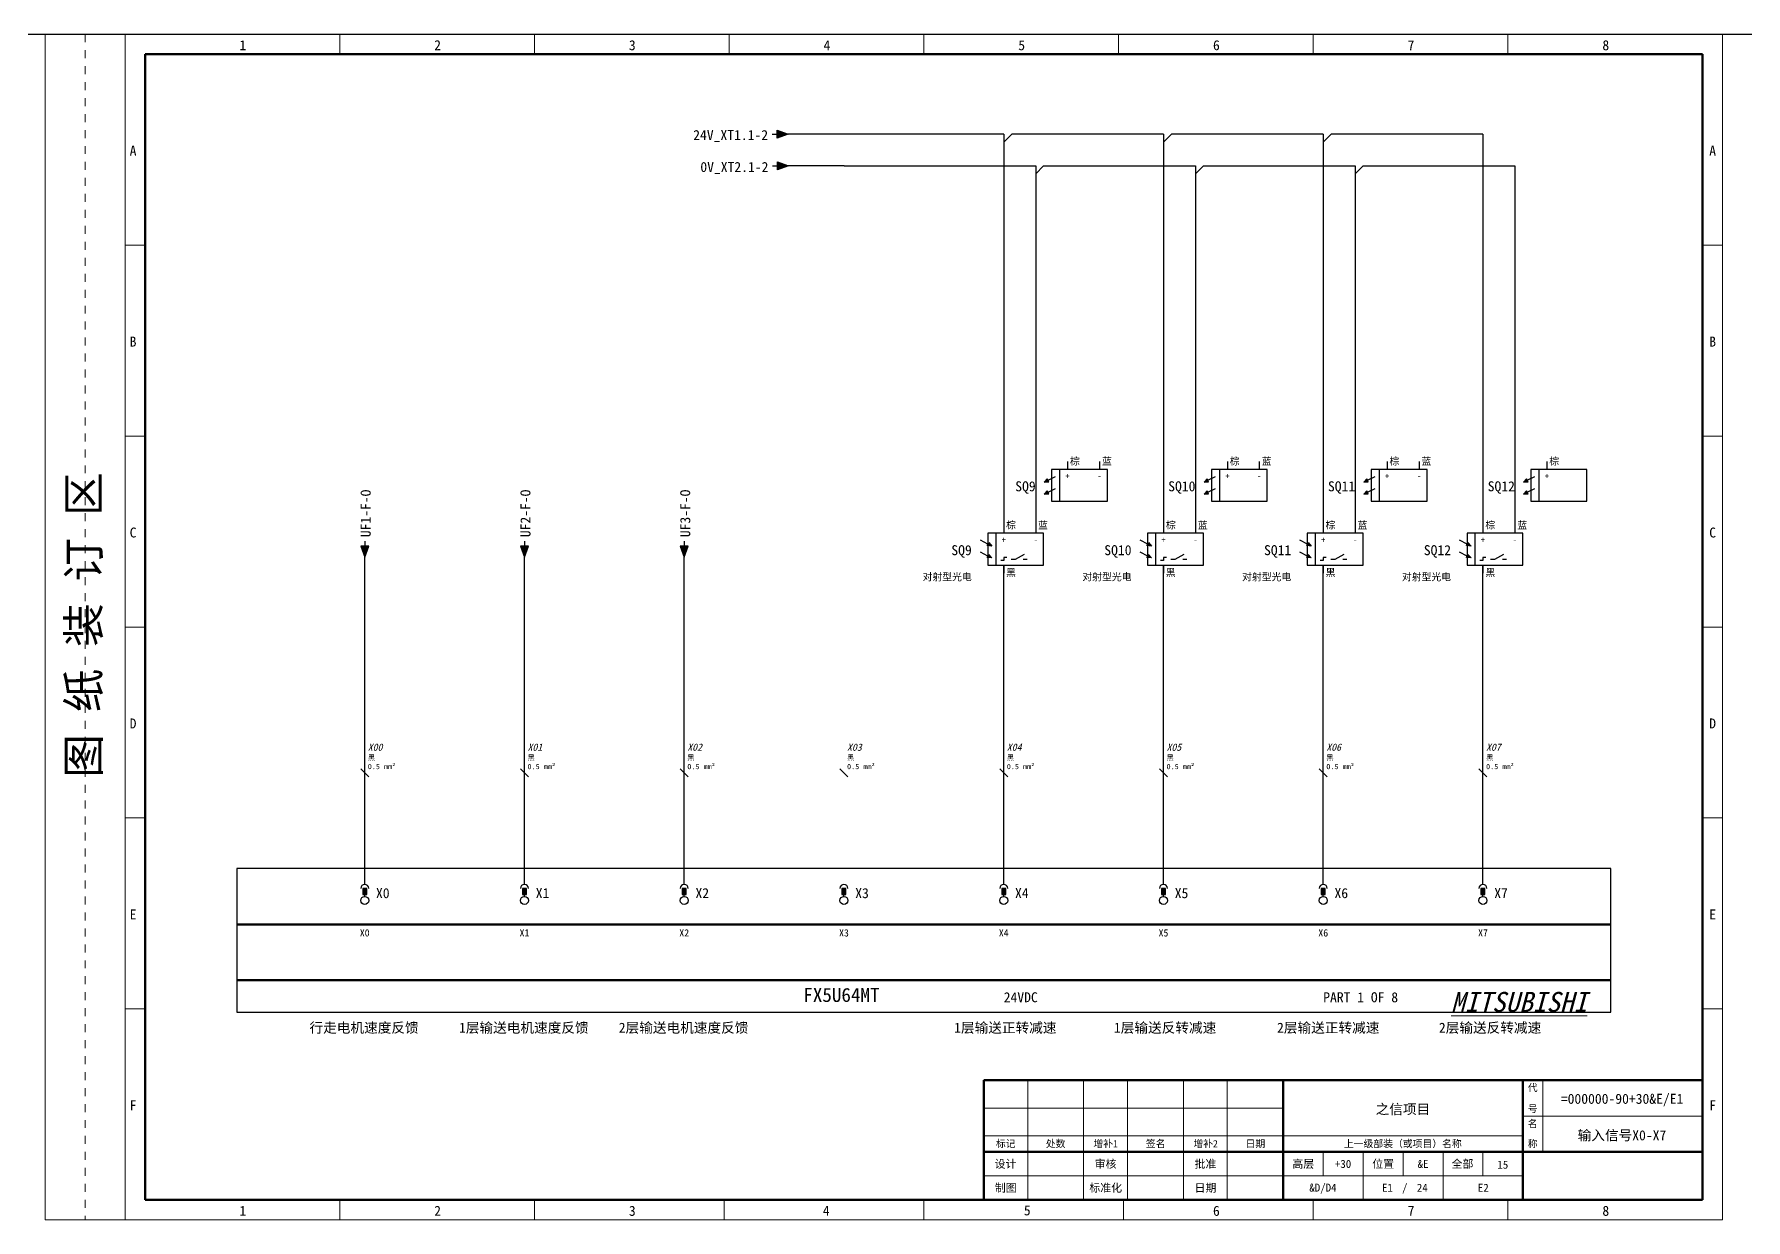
# Model space of a CAD drawing. Header units: millimetres. Extents: x -274 to 12554, y 2463 to 2760.
# Drawn here: x 2420.5 to 2849.1, y 2463.4 to 2760.4 of the extents above; entities that cross this region are included whole.
import ezdxf
from ezdxf.enums import TextEntityAlignment as Align

# ---------------------------------------------------------------- set-up
doc = ezdxf.new("R2010")
doc.units = ezdxf.units.MM
doc.linetypes.add('EPL_DASH', pattern=[1, 0.5, -0.5])
for name, color, linetype, lineweight in [('EPLAN100', 7, 'Continuous', 5), ('EPLAN108', 5, 'Continuous', 5), ('EPLAN201', 73, 'Continuous', 35), ('EPLAN300', 5, 'Continuous', 5), ('EPLAN303', 6, 'Continuous', 25), ('EPLAN306', 6, 'Continuous', 25), ('EPLAN311', 1, 'Continuous', 25), ('EPLAN312', 1, 'Continuous', 25), ('EPLAN400', 5, 'Continuous', 35), ('EPLAN403', 5, 'Continuous', 35), ('EPLAN405', 1, 'Continuous', 25), ('EPLAN420', 7, 'Continuous', 35), ('EPLAN421', 5, 'Continuous', 35), ('EPLAN426', 251, 'Continuous', 35), ('EPLAN429', 251, 'Continuous', 35), ('EPLAN451', 73, 'Continuous', 35), ('EPLAN452', 73, 'Continuous', 35), ('EPLAN453', 73, 'Continuous', 35), ('EPLAN500', 7, 'Continuous', 35)]:
    doc.layers.add(name, color=color, linetype=linetype, lineweight=lineweight)
doc.styles.add('宋体', font='')
doc.styles.add('宋体_I', font='')
doc.styles.get('宋体').set_extended_font_data('宋体')
doc.styles.get('宋体_I').set_extended_font_data('宋体', italic=True)

msp = doc.modelspace()

# ---------------------------------------------------------------- hatches: boundary and pattern name
at = {"layer": 'EPLAN300', "linetype": 'Continuous', "lineweight": 25, "ltscale": 4}
for points in [[(2674.2, 2649.02), (2673.44, 2648.17), (2674.58, 2648.27)], [(2714.2, 2649.02), (2713.44, 2648.17), (2714.58, 2648.27)], [(2754.2, 2649.02), (2753.44, 2648.17), (2754.58, 2648.27)], [(2794.2, 2649.02), (2793.44, 2648.17), (2794.58, 2648.27)], [(2674.2, 2646.02), (2673.44, 2645.17), (2674.58, 2645.27)], [(2714.2, 2646.02), (2713.44, 2645.17), (2714.58, 2645.27)], [(2754.2, 2646.02), (2753.44, 2645.17), (2754.58, 2645.27)], [(2794.2, 2646.02), (2793.44, 2645.17), (2794.58, 2645.27)], [(2659.53, 2633.02), (2660.29, 2632.17), (2659.15, 2632.27)], [(2699.53, 2633.02), (2700.29, 2632.17), (2699.15, 2632.27)], [(2739.53, 2633.02), (2740.29, 2632.17), (2739.15, 2632.27)], [(2779.53, 2633.02), (2780.29, 2632.17), (2779.15, 2632.27)], [(2659.53, 2630.02), (2660.29, 2629.17), (2659.15, 2629.27)], [(2699.53, 2630.02), (2700.29, 2629.17), (2699.15, 2629.27)], [(2739.53, 2630.02), (2740.29, 2629.17), (2739.15, 2629.27)], [(2779.53, 2630.02), (2780.29, 2629.17), (2779.15, 2629.27)]]:
    msp.add_hatch(color=5, dxfattribs=at).paths.add_polyline_path(points, flags=0)
at = {"layer": 'EPLAN303', "linetype": 'Continuous', "lineweight": 25, "ltscale": 4}
for points in [[(2502.79, 2544.88), (2503.79, 2544.88), (2503.79, 2546.38), (2502.79, 2546.38)], [(2542.79, 2544.88), (2543.79, 2544.88), (2543.79, 2546.38), (2542.79, 2546.38)], [(2582.79, 2544.88), (2583.79, 2544.88), (2583.79, 2546.38), (2582.79, 2546.38)], [(2622.79, 2544.88), (2623.79, 2544.88), (2623.79, 2546.38), (2622.79, 2546.38)], [(2662.79, 2544.88), (2663.79, 2544.88), (2663.79, 2546.38), (2662.79, 2546.38)], [(2702.79, 2544.88), (2703.79, 2544.88), (2703.79, 2546.38), (2702.79, 2546.38)], [(2742.79, 2544.88), (2743.79, 2544.88), (2743.79, 2546.38), (2742.79, 2546.38)], [(2782.79, 2544.88), (2783.79, 2544.88), (2783.79, 2546.38), (2782.79, 2546.38)]]:
    msp.add_hatch(color=6, dxfattribs=at).paths.add_polyline_path(points, flags=0)
at = {"layer": 'EPLAN311', "linetype": 'Continuous', "lineweight": 25, "ltscale": 4}
for points in [[(2606.54, 2736.38), (2609.29, 2735.38), (2606.54, 2734.38)], [(2606.62, 2728.38), (2609.37, 2727.38), (2606.62, 2726.38)], [(2502.29, 2632.13), (2503.29, 2629.38), (2504.29, 2632.13)], [(2542.29, 2632.13), (2543.29, 2629.38), (2544.29, 2632.13)], [(2582.29, 2632.13), (2583.29, 2629.38), (2584.29, 2632.13)]]:
    msp.add_hatch(color=1, dxfattribs=at).paths.add_polyline_path(points, flags=0)

# ---------------------------------------------------------------- linework, layer by layer
at = {"color": 5}
for p, q in [((145.55, 2760.38), (12554.42, 2760.38)), ((2623.37, 2727.38), (2671.29, 2727.38)), ((2663.29, 2629.26), (2663.29, 2628.51)), ((2743.29, 2629.26), (2743.29, 2628.51))]:
    msp.add_line(p, q, dxfattribs=at)
at = {"layer": 'EPLAN100', "color": 6, "linetype": 'Continuous', "lineweight": 50, "ltscale": 4}
for p, q in [((2471.29, 2537.38), (2815.29, 2537.38)), ((2471.29, 2523.38), (2815.29, 2523.38))]:
    msp.add_line(p, q, dxfattribs=at)
at = {"layer": 'EPLAN201', "color": 4, "linetype": 'Continuous', "lineweight": 20, "ltscale": 12}
for p, q in [((2423.29, 2760.38), (2843.29, 2760.38)), ((2423.29, 2463.38), (2423.29, 2760.38)), ((2497.04, 2760.38), (2497.04, 2755.38)), ((2545.79, 2760.38), (2545.79, 2755.38)), ((2594.54, 2760.38), (2594.54, 2755.38)), ((2643.29, 2755.38), (2643.29, 2760.38)), ((2692.04, 2760.38), (2692.04, 2755.38)), ((2740.79, 2760.38), (2740.79, 2755.38)), ((2789.54, 2760.38), (2789.54, 2755.38)), ((2843.29, 2760.38), (2843.29, 2463.38)), ((2443.29, 2707.55), (2448.29, 2707.55)), ((2838.29, 2707.55), (2843.29, 2707.55)), ((2443.29, 2659.72), (2448.29, 2659.72)), ((2838.29, 2659.72), (2843.29, 2659.72)), ((2443.29, 2611.88), (2448.29, 2611.88)), ((2838.29, 2611.88), (2843.29, 2611.88)), ((2443.29, 2564.05), (2448.29, 2564.05)), ((2838.29, 2564.05), (2843.29, 2564.05)), ((2443.29, 2516.22), (2448.29, 2516.22)), ((2838.29, 2516.22), (2843.29, 2516.22)), ((2793.29, 2489.38), (2838.29, 2489.38)), ((2743.29, 2480.38), (2743.29, 2474.38)), ((2753.29, 2480.38), (2753.29, 2474.38)), ((2763.29, 2480.38), (2763.29, 2474.38)), ((2773.29, 2480.38), (2773.29, 2474.38)), ((2783.29, 2480.38), (2783.29, 2474.38)), ((2658.29, 2474.38), (2793.29, 2474.38)), ((2753.29, 2474.38), (2753.29, 2468.38)), ((2773.29, 2474.38), (2773.29, 2468.38)), ((2497.04, 2468.38), (2497.04, 2463.38)), ((2545.79, 2468.38), (2545.79, 2463.38)), ((2593.29, 2463.38), (2593.29, 2468.38)), ((2643.29, 2468.38), (2643.29, 2463.38)), ((2693.29, 2463.38), (2693.29, 2468.38)), ((2740.79, 2468.38), (2740.79, 2463.38)), ((2789.54, 2468.38), (2789.54, 2463.38)), ((2843.29, 2463.38), (2423.29, 2463.38))]:
    msp.add_line(p, q, dxfattribs=at)
at = {"layer": 'EPLAN201', "color": 4, "linetype": 'EPL_DASH', "lineweight": 20, "ltscale": 4}
msp.add_line((2433.29, 2760.38), (2433.29, 2463.38), dxfattribs=at)
at = {"layer": 'EPLAN201', "color": 4, "linetype": 'Continuous', "lineweight": 20, "ltscale": 4}
for p, q in [((2443.29, 2463.38), (2443.29, 2760.38)), ((2719.26, 2468.45), (2719.26, 2498.45)), ((2669.29, 2468.38), (2669.29, 2498.38)), ((2683.29, 2468.38), (2683.29, 2498.38)), ((2694.29, 2468.38), (2694.29, 2498.38)), ((2708.29, 2468.38), (2708.29, 2498.38)), ((2798.29, 2480.38), (2798.29, 2498.38)), ((2658.29, 2491.38), (2733.29, 2491.38)), ((2658.29, 2484.38), (2793.29, 2484.38))]:
    msp.add_line(p, q, dxfattribs=at)
at = {"layer": 'EPLAN201', "color": 4, "linetype": 'Continuous', "lineweight": 50, "ltscale": 12}
for p, q in [((2838.29, 2755.38), (2448.29, 2755.38)), ((2658.29, 2468.38), (2658.29, 2498.38)), ((2733.29, 2468.38), (2733.29, 2498.38)), ((2793.29, 2468.38), (2793.29, 2498.38)), ((2658.29, 2480.38), (2838.29, 2480.38)), ((2448.29, 2468.38), (2838.29, 2468.38))]:
    msp.add_line(p, q, dxfattribs=at)
at = {"layer": 'EPLAN201', "color": 4, "linetype": 'Continuous', "lineweight": 50, "ltscale": 4}
for p, q in [((2448.29, 2755.38), (2448.29, 2468.38)), ((2838.29, 2755.38), (2838.29, 2468.38)), ((2658.29, 2498.38), (2838.29, 2498.38))]:
    msp.add_line(p, q, dxfattribs=at)
at = {"layer": 'EPLAN201', "color": 4, "linetype": 'Continuous', "lineweight": 15, "ltscale": 12}
for p, q in [((2643.29, 2468.38), (2643.29, 2463.38)), ((2593.29, 2463.38), (2693.29, 2463.38))]:
    msp.add_line(p, q, dxfattribs=at)
at = {"layer": 'EPLAN201', "color": 4, "linetype": 'Continuous', "lineweight": 35, "ltscale": 12}
msp.add_line((2658.29, 2468.38), (2838.29, 2468.38), dxfattribs=at)
at = {"layer": 'EPLAN300', "color": 5, "linetype": 'Continuous', "lineweight": 25, "ltscale": 4}
for p, q in [((2679.29, 2653.38), (2679.29, 2651.38)), ((2687.29, 2653.38), (2687.29, 2651.38)), ((2719.29, 2653.38), (2719.29, 2651.38)), ((2727.29, 2653.38), (2727.29, 2651.38)), ((2759.29, 2653.38), (2759.29, 2651.38)), ((2767.29, 2653.38), (2767.29, 2651.38)), ((2799.29, 2653.38), (2799.29, 2651.38)), ((2674.39, 2648.65), (2676.29, 2649.6)), ((2677.29, 2651.38), (2677.29, 2643.38)), ((2714.39, 2648.65), (2716.29, 2649.6)), ((2717.29, 2651.38), (2717.29, 2643.38)), ((2754.39, 2648.65), (2756.29, 2649.6)), ((2757.29, 2651.38), (2757.29, 2643.38)), ((2794.39, 2648.65), (2796.29, 2649.6)), ((2797.29, 2651.38), (2797.29, 2643.38)), ((2674.39, 2645.65), (2676.29, 2646.6)), ((2714.39, 2645.65), (2716.29, 2646.6)), ((2754.39, 2645.65), (2756.29, 2646.6)), ((2794.39, 2645.65), (2796.29, 2646.6)), ((2671.29, 2637.38), (2671.29, 2635.38)), ((2703.29, 2637.38), (2703.29, 2635.38)), ((2711.29, 2637.38), (2711.29, 2635.38)), ((2751.29, 2637.38), (2751.29, 2635.38)), ((2783.29, 2637.38), (2783.29, 2635.38)), ((2791.29, 2637.38), (2791.29, 2635.38)), ((2659.34, 2632.65), (2657.44, 2633.6)), ((2661.29, 2635.38), (2661.29, 2627.38)), ((2699.34, 2632.65), (2697.44, 2633.6)), ((2701.29, 2635.38), (2701.29, 2627.38)), ((2739.34, 2632.65), (2737.44, 2633.6)), ((2741.29, 2635.38), (2741.29, 2627.38)), ((2779.34, 2632.65), (2777.44, 2633.6)), ((2781.29, 2635.38), (2781.29, 2627.38)), ((2659.34, 2629.65), (2657.44, 2630.6)), ((2663.29, 2627.38), (2663.29, 2625.38)), ((2668.41, 2630.01), (2666.16, 2628.76)), ((2699.34, 2629.65), (2697.44, 2630.6)), ((2703.29, 2629.26), (2703.29, 2628.51)), ((2703.29, 2627.38), (2703.29, 2625.38)), ((2708.41, 2630.01), (2706.16, 2628.76)), ((2739.34, 2629.65), (2737.44, 2630.6)), ((2743.29, 2627.38), (2743.29, 2625.38)), ((2748.41, 2630.01), (2746.16, 2628.76)), ((2779.34, 2629.65), (2777.44, 2630.6)), ((2783.29, 2629.26), (2783.29, 2628.51)), ((2783.29, 2627.38), (2783.29, 2625.38)), ((2788.41, 2630.01), (2786.16, 2628.76))]:
    msp.add_line(p, q, dxfattribs=at)
at = {"layer": 'EPLAN300', "color": 5, "linetype": 'Continuous', "lineweight": 25}
for p, q in [((2663.29, 2628.51), (2662.54, 2628.51)), ((2664.04, 2629.26), (2663.29, 2629.26)), ((2666.17, 2628.76), (2665.17, 2628.76)), ((2669.16, 2628.76), (2668.16, 2628.76)), ((2703.29, 2628.51), (2702.54, 2628.51)), ((2704.04, 2629.26), (2703.29, 2629.26)), ((2706.17, 2628.76), (2705.17, 2628.76)), ((2709.16, 2628.76), (2708.16, 2628.76)), ((2743.29, 2628.51), (2742.54, 2628.51)), ((2744.04, 2629.26), (2743.29, 2629.26)), ((2746.17, 2628.76), (2745.17, 2628.76)), ((2749.16, 2628.76), (2748.16, 2628.76)), ((2783.29, 2628.51), (2782.54, 2628.51)), ((2784.04, 2629.26), (2783.29, 2629.26)), ((2786.17, 2628.76), (2785.17, 2628.76)), ((2789.16, 2628.76), (2788.16, 2628.76))]:
    msp.add_line(p, q, dxfattribs=at)
at = {"layer": 'EPLAN300', "color": 5, "linetype": 'Continuous', "lineweight": 25, "ltscale": 4}
for points in [[(2674.2, 2649.02), (2673.44, 2648.17), (2674.58, 2648.27)], [(2675.29, 2643.38), (2689.29, 2643.38), (2689.29, 2651.38), (2675.29, 2651.38)], [(2714.2, 2649.02), (2713.44, 2648.17), (2714.58, 2648.27)], [(2715.29, 2643.38), (2729.29, 2643.38), (2729.29, 2651.38), (2715.29, 2651.38)], [(2754.2, 2649.02), (2753.44, 2648.17), (2754.58, 2648.27)], [(2755.29, 2643.38), (2769.29, 2643.38), (2769.29, 2651.38), (2755.29, 2651.38)], [(2794.2, 2649.02), (2793.44, 2648.17), (2794.58, 2648.27)], [(2795.29, 2643.38), (2809.29, 2643.38), (2809.29, 2651.38), (2795.29, 2651.38)], [(2674.2, 2646.02), (2673.44, 2645.17), (2674.58, 2645.27)], [(2714.2, 2646.02), (2713.44, 2645.17), (2714.58, 2645.27)], [(2754.2, 2646.02), (2753.44, 2645.17), (2754.58, 2645.27)], [(2794.2, 2646.02), (2793.44, 2645.17), (2794.58, 2645.27)], [(2659.53, 2633.02), (2660.29, 2632.17), (2659.15, 2632.27)], [(2659.29, 2627.38), (2673.29, 2627.38), (2673.29, 2635.38), (2659.29, 2635.38)], [(2699.53, 2633.02), (2700.29, 2632.17), (2699.15, 2632.27)], [(2699.29, 2627.38), (2713.29, 2627.38), (2713.29, 2635.38), (2699.29, 2635.38)], [(2739.53, 2633.02), (2740.29, 2632.17), (2739.15, 2632.27)], [(2739.29, 2627.38), (2753.29, 2627.38), (2753.29, 2635.38), (2739.29, 2635.38)], [(2779.53, 2633.02), (2780.29, 2632.17), (2779.15, 2632.27)], [(2779.29, 2627.38), (2793.29, 2627.38), (2793.29, 2635.38), (2779.29, 2635.38)], [(2659.53, 2630.02), (2660.29, 2629.17), (2659.15, 2629.27)], [(2699.53, 2630.02), (2700.29, 2629.17), (2699.15, 2629.27)], [(2739.53, 2630.02), (2740.29, 2629.17), (2739.15, 2629.27)], [(2779.53, 2630.02), (2780.29, 2629.17), (2779.15, 2629.27)]]:
    msp.add_lwpolyline(points, close=True, dxfattribs=at)
at = {"layer": 'EPLAN303', "color": 6, "linetype": 'Continuous', "lineweight": 25, "ltscale": 4}
for p, q in [((2503.29, 2544.38), (2503.29, 2544.88)), ((2543.29, 2544.38), (2543.29, 2544.88)), ((2583.29, 2544.38), (2583.29, 2544.88)), ((2623.29, 2544.38), (2623.29, 2544.88)), ((2663.29, 2544.38), (2663.29, 2544.88)), ((2703.29, 2544.38), (2703.29, 2544.88)), ((2743.29, 2544.38), (2743.29, 2544.88)), ((2783.29, 2544.38), (2783.29, 2544.88))]:
    msp.add_line(p, q, dxfattribs=at)
for points in [[(2502.79, 2544.88), (2503.79, 2544.88), (2503.79, 2546.38), (2502.79, 2546.38)], [(2542.79, 2544.88), (2543.79, 2544.88), (2543.79, 2546.38), (2542.79, 2546.38)], [(2582.79, 2544.88), (2583.79, 2544.88), (2583.79, 2546.38), (2582.79, 2546.38)], [(2622.79, 2544.88), (2623.79, 2544.88), (2623.79, 2546.38), (2622.79, 2546.38)], [(2662.79, 2544.88), (2663.79, 2544.88), (2663.79, 2546.38), (2662.79, 2546.38)], [(2702.79, 2544.88), (2703.79, 2544.88), (2703.79, 2546.38), (2702.79, 2546.38)], [(2742.79, 2544.88), (2743.79, 2544.88), (2743.79, 2546.38), (2742.79, 2546.38)], [(2782.79, 2544.88), (2783.79, 2544.88), (2783.79, 2546.38), (2782.79, 2546.38)]]:
    msp.add_lwpolyline(points, close=True, dxfattribs=at)
for centre in [(2503.29, 2543.38), (2543.29, 2543.38), (2583.29, 2543.38), (2623.29, 2543.38), (2663.29, 2543.38), (2703.29, 2543.38), (2743.29, 2543.38), (2783.29, 2543.38)]:
    msp.add_circle(centre, 1, dxfattribs=at)
for centre in [(2503.29, 2546.38), (2543.29, 2546.38), (2583.29, 2546.38), (2623.29, 2546.38), (2663.29, 2546.38), (2703.29, 2546.38), (2743.29, 2546.38), (2783.29, 2546.38)]:
    msp.add_arc(centre, 1, 0, 180, dxfattribs=at)
at = {"layer": 'EPLAN306', "color": 6, "linetype": 'Continuous', "lineweight": 25, "ltscale": 4}
msp.add_lwpolyline([(2471.29, 2515.38), (2815.29, 2515.38), (2815.29, 2551.38), (2471.29, 2551.38)], close=True, dxfattribs=at)
at = {"layer": 'EPLAN311', "color": 1, "linetype": 'Continuous', "lineweight": 25, "ltscale": 4}
for p, q in [((2605.29, 2735.38), (2606.54, 2735.38)), ((2605.37, 2727.38), (2606.62, 2727.38)), ((2503.29, 2633.38), (2503.29, 2632.13)), ((2543.29, 2633.38), (2543.29, 2632.13)), ((2583.29, 2633.38), (2583.29, 2632.13)), ((2503.29, 2547.38), (2503.29, 2630.38)), ((2543.29, 2547.38), (2543.29, 2630.38)), ((2583.29, 2547.38), (2583.29, 2630.38))]:
    msp.add_line(p, q, dxfattribs=at)
at = {"layer": 'EPLAN311', "color": 24, "linetype": 'Continuous', "lineweight": 25, "ltscale": 4}
for p, q in [((2663.29, 2735.38), (2607.29, 2735.38)), ((2663.29, 2735.38), (2663.29, 2635.38)), ((2663.29, 2733.38), (2665.29, 2735.38)), ((2703.29, 2735.38), (2665.29, 2735.38)), ((2703.29, 2735.38), (2703.29, 2635.38)), ((2703.29, 2733.38), (2705.29, 2735.38)), ((2743.29, 2735.38), (2705.29, 2735.38)), ((2743.29, 2735.38), (2743.29, 2635.38)), ((2743.29, 2733.38), (2745.29, 2735.38)), ((2783.29, 2735.38), (2745.29, 2735.38)), ((2783.29, 2735.38), (2783.29, 2635.38)), ((2663.29, 2547.38), (2663.29, 2627.38)), ((2703.29, 2547.38), (2703.29, 2627.38)), ((2743.29, 2547.38), (2743.29, 2627.38)), ((2783.29, 2547.38), (2783.29, 2627.38))]:
    msp.add_line(p, q, dxfattribs=at)
at = {"layer": 'EPLAN311', "color": 5, "linetype": 'Continuous', "lineweight": 25, "ltscale": 4}
for p, q in [((2623.37, 2727.38), (2607.37, 2727.38)), ((2663.29, 2727.38), (2663.29, 2635.38)), ((2671.29, 2727.38), (2671.29, 2635.38)), ((2671.29, 2725.38), (2673.29, 2727.38)), ((2673.29, 2727.38), (2711.29, 2727.38)), ((2703.29, 2727.38), (2703.29, 2635.38)), ((2703.29, 2727.38), (2703.29, 2725.38)), ((2711.29, 2727.38), (2711.29, 2635.38)), ((2711.29, 2725.38), (2713.29, 2727.38)), ((2713.29, 2727.38), (2751.29, 2727.38)), ((2743.29, 2727.38), (2743.29, 2635.38)), ((2751.29, 2727.38), (2751.29, 2635.38)), ((2751.29, 2725.38), (2753.29, 2727.38)), ((2753.29, 2727.38), (2791.29, 2727.38)), ((2783.29, 2727.38), (2783.29, 2635.38)), ((2791.29, 2727.38), (2791.29, 2635.38)), ((2663.29, 2547.38), (2663.29, 2627.38)), ((2703.29, 2547.38), (2703.29, 2627.38)), ((2743.29, 2547.38), (2743.29, 2627.38)), ((2783.29, 2547.38), (2783.29, 2627.38))]:
    msp.add_line(p, q, dxfattribs=at)
at = {"layer": 'EPLAN311', "color": 1, "linetype": 'Continuous', "lineweight": 25, "ltscale": 4}
for points in [[(2606.54, 2736.38), (2609.29, 2735.38), (2606.54, 2734.38)], [(2606.62, 2728.38), (2609.37, 2727.38), (2606.62, 2726.38)], [(2502.29, 2632.13), (2503.29, 2629.38), (2504.29, 2632.13)], [(2542.29, 2632.13), (2543.29, 2629.38), (2544.29, 2632.13)], [(2582.29, 2632.13), (2583.29, 2629.38), (2584.29, 2632.13)]]:
    msp.add_lwpolyline(points, close=True, dxfattribs=at)
at = {"layer": 'EPLAN312', "color": 1, "linetype": 'Continuous', "lineweight": 25, "ltscale": 4}
for p, q in [((2502.29, 2576.38), (2504.29, 2574.38)), ((2542.29, 2576.38), (2544.29, 2574.38)), ((2582.29, 2576.38), (2584.29, 2574.38)), ((2622.29, 2576.38), (2624.29, 2574.38)), ((2662.29, 2576.38), (2664.29, 2574.38)), ((2702.29, 2576.38), (2704.29, 2574.38)), ((2742.29, 2576.38), (2744.29, 2574.38)), ((2782.29, 2576.38), (2784.29, 2574.38))]:
    msp.add_line(p, q, dxfattribs=at)

# ---------------------------------------------------------------- texts
at = {"layer": 'EPLAN108', "color": 5, "style": '宋体'}
for s, p in [('24VDC', (2663.29, 2519.13)), ('PART 1 OF 8', (2743.29, 2519.13))]:
    msp.add_text(s, height=2.505, dxfattribs=at).set_placement(p, align=Align.MIDDLE_LEFT)
at = {"layer": 'EPLAN108', "color": 5, "insert": (2775.29, 2515.38), "char_height": 5.01, "attachment_point": 7, "style": '宋体_I'}
msp.add_mtext('\\LMITSUBISHI\\l', dxfattribs=at)
at = {"layer": 'EPLAN201', "color": 4, "style": '宋体'}
msp.add_text('图 纸 装 订 区', height=8.016, rotation=90, dxfattribs=at).set_placement((2428.89, 2612.38), align=Align.TOP_CENTER)
for s, height, p in [('代', 1.8, (2795.73, 2496.46)), ('号', 1.8, (2795.73, 2491.2)), ('名', 1.8, (2795.73, 2487.46)), ('标记', 1.804, (2663.79, 2482.45)), ('处数', 1.804, (2676.29, 2482.45)), ('增补1', 1.804, (2688.81, 2482.45)), ('签名', 1.804, (2701.34, 2482.45)), ('增补2', 1.804, (2713.85, 2482.45)), ('日期', 1.804, (2726.31, 2482.45)), ('上一级部装（或项目）名称', 1.8036, (2763.22, 2482.45)), ('称', 1.8, (2795.73, 2482.44)), ('设计', 2.004, (2663.75, 2477.38)), ('审核', 2.004, (2688.8, 2477.38)), ('批准', 2.004, (2713.81, 2477.38)), ('高层', 2.004, (2738.29, 2477.38)), ('位置', 2.004, (2758.31, 2477.38)), ('全部', 2.004, (2778.15, 2477.38)), ('制图', 2.004, (2663.8, 2471.39)), ('标准化', 2.004, (2688.82, 2471.39)), ('日期', 2.004, (2713.8, 2471.39)), ('/', 2, (2763.7, 2471.41))]:
    msp.add_text(s, height=height, dxfattribs=at).set_placement(p, align=Align.MIDDLE_CENTER)
at = {"layer": 'EPLAN300', "color": 5, "style": '宋体'}
for s, p in [('+', (2679.29, 2649.73)), ('-', (2687.29, 2649.73)), ('+', (2719.29, 2649.73)), ('-', (2727.29, 2649.73)), ('+', (2759.29, 2649.73)), ('-', (2767.29, 2649.73)), ('+', (2799.29, 2649.73)), ('+', (2663.29, 2633.73)), ('-', (2671.29, 2633.73)), ('+', (2703.29, 2633.73)), ('-', (2711.29, 2633.73)), ('+', (2743.29, 2633.73)), ('-', (2751.29, 2633.73)), ('+', (2783.29, 2633.73)), ('-', (2791.29, 2633.73))]:
    msp.add_text(s, height=1.5, dxfattribs=at).set_placement(p, align=Align.MIDDLE_CENTER)
at = {"layer": 'EPLAN400', "color": 5, "style": '宋体'}
for s, p in [('SQ9', (2671.29, 2647.13)), ('SQ10', (2711.29, 2647.13)), ('SQ11', (2751.29, 2647.13)), ('SQ12', (2791.29, 2647.13)), ('SQ9', (2655.29, 2631.13)), ('SQ10', (2695.29, 2631.13)), ('SQ11', (2735.29, 2631.13)), ('SQ12', (2775.29, 2631.13))]:
    msp.add_text(s, height=2.505, dxfattribs=at).set_placement(p, align=Align.MIDDLE_RIGHT)
msp.add_text('FX5U64MT', height=3.507, dxfattribs=at).set_placement((2632.19, 2521.47), align=Align.TOP_RIGHT)
at = {"layer": 'EPLAN403', "color": 5, "style": '宋体'}
for s, p in [('24V_XT1.1-2', (2604.29, 2735.13)), ('0V_XT2.1-2', (2604.37, 2727.13))]:
    msp.add_text(s, height=2.505, dxfattribs=at).set_placement(p, align=Align.MIDDLE_RIGHT)
for s, p in [('UF1-F-O', (2503.54, 2634.38)), ('UF2-F-O', (2543.54, 2634.38)), ('UF3-F-O', (2583.54, 2634.38))]:
    msp.add_text(s, height=2.505, rotation=90, dxfattribs=at).set_placement(p, align=Align.MIDDLE_LEFT)
at = {"layer": 'EPLAN405', "color": 2, "style": '宋体_I'}
for s, p in [('X00', (2504.06, 2580.33)), ('X01', (2544.06, 2580.33)), ('X02', (2584.06, 2580.33)), ('X03', (2624.06, 2580.33)), ('X04', (2664.06, 2580.33)), ('X05', (2704.06, 2580.33)), ('X06', (2744.06, 2580.33)), ('X07', (2784.06, 2580.33))]:
    msp.add_text(s, height=1.804, dxfattribs=at).set_placement(p, align=Align.BOTTOM_LEFT)
at = {"layer": 'EPLAN405', "color": 1, "style": '宋体'}
for s, height, p in [('黑', 1.3, (2504.06, 2578.11)), ('黑', 1.3, (2544.06, 2578.11)), ('黑', 1.3, (2584.06, 2578.11)), ('黑', 1.3, (2624.06, 2578.11)), ('黑', 1.3, (2664.06, 2578.11)), ('黑', 1.3, (2704.06, 2578.11)), ('黑', 1.3, (2744.06, 2578.11)), ('黑', 1.3, (2784.06, 2578.11)), ('0.5 mm²', 1.303, (2504.06, 2575.88)), ('0.5 mm²', 1.303, (2544.06, 2575.88)), ('0.5 mm²', 1.303, (2584.06, 2575.88)), ('0.5 mm²', 1.303, (2624.06, 2575.88)), ('0.5 mm²', 1.303, (2664.06, 2575.88)), ('0.5 mm²', 1.303, (2704.06, 2575.88)), ('0.5 mm²', 1.303, (2744.06, 2575.88)), ('0.5 mm²', 1.303, (2784.06, 2575.88))]:
    msp.add_text(s, height=height, dxfattribs=at).set_placement(p, align=Align.BOTTOM_LEFT)
at = {"layer": 'EPLAN420', "color": 0, "style": '宋体'}
for s, p in [('棕', (2679.89, 2651.98)), ('蓝', (2687.89, 2651.98)), ('棕', (2719.89, 2651.98)), ('蓝', (2727.89, 2651.98)), ('棕', (2759.89, 2651.98)), ('蓝', (2767.89, 2651.98)), ('棕', (2799.89, 2651.98)), ('棕', (2663.89, 2635.98)), ('蓝', (2671.89, 2635.98)), ('棕', (2703.89, 2635.98)), ('蓝', (2711.89, 2635.98)), ('棕', (2743.89, 2635.98)), ('蓝', (2751.89, 2635.98)), ('棕', (2783.89, 2635.98)), ('蓝', (2791.89, 2635.98))]:
    msp.add_text(s, height=1.8, dxfattribs=at).set_placement(p, align=Align.BOTTOM_LEFT)
for p in [(2663.89, 2626.42), (2703.89, 2626.42), (2743.89, 2626.42), (2783.89, 2626.42)]:
    msp.add_text('黑', height=1.8, dxfattribs=at).set_placement(p, align=Align.TOP_LEFT)
at = {"layer": 'EPLAN421', "color": 5, "style": '宋体'}
for s, p in [('X0', (2506.11, 2543.21)), ('X1', (2546.11, 2543.21)), ('X2', (2586.11, 2543.21)), ('X3', (2626.11, 2543.21)), ('X4', (2666.11, 2543.21)), ('X5', (2706.11, 2543.21)), ('X6', (2746.11, 2543.21)), ('X7', (2786.11, 2543.21))]:
    msp.add_text(s, height=2.505, dxfattribs=at).set_placement(p, align=Align.BOTTOM_LEFT)
at = {"layer": 'EPLAN426', "color": 251, "style": '宋体'}
for s, p in [('X0', (2503.29, 2536.16)), ('X1', (2543.29, 2536.16)), ('X2', (2583.29, 2536.16)), ('X3', (2623.29, 2536.16)), ('X4', (2663.29, 2536.16)), ('X5', (2703.29, 2536.16)), ('X6', (2743.29, 2536.16)), ('X7', (2783.29, 2536.16))]:
    msp.add_text(s, height=1.804, dxfattribs=at).set_placement(p, align=Align.TOP_CENTER)
at = {"layer": 'EPLAN429', "color": 6, "char_height": 2.505, "attachment_point": 2, "style": '宋体'}
for s, insert in [('行走电机速度反馈', (2503.13, 2512.76)), ('1层输送电机速度反馈', (2543.13, 2512.76)), ('2层输送电机速度反馈', (2583.13, 2512.76)), ('1层输送正转减速', (2663.69, 2512.76)), ('1层输送反转减速', (2703.69, 2512.76)), ('2层输送正转减速', (2744.54, 2512.76)), ('2层输送反转减速', (2785.06, 2512.76))]:
    msp.add_mtext(s, dxfattribs=dict(at, insert=insert))
at = {"layer": 'EPLAN451', "color": 4, "style": '宋体'}
msp.add_text('之信项目', height=2.505, dxfattribs=at).set_placement((2763.25, 2491.1), align=Align.MIDDLE_CENTER)
at = {"layer": 'EPLAN452', "color": 4, "style": '宋体'}
for s, height, p in [('=000000-90+30&E/E1', 2.505, (2818.12, 2493.69)), ('输入信号X0-X7', 2.505, (2818.09, 2484.55)), ('+30', 2.004, (2748.26, 2477.38)), ('&E', 2.004, (2768.27, 2477.38)), ('15', 2.004, (2788.26, 2477.18)), ('&D/D4', 2.004, (2743.22, 2471.44)), ('E2', 2.004, (2783.37, 2471.4))]:
    msp.add_text(s, height=height, dxfattribs=at).set_placement(p, align=Align.MIDDLE_CENTER)
msp.add_text('E1', height=2.004, dxfattribs=at).set_placement((2760.73, 2471.41), align=Align.MIDDLE_RIGHT)
msp.add_text('24', height=2.004, dxfattribs=at).set_placement((2766.73, 2471.41), align=Align.MIDDLE_LEFT)
at = {"layer": 'EPLAN453', "color": 4, "style": '宋体'}
for s, p in [('1', (2472.79, 2757.63)), ('2', (2521.54, 2757.63)), ('3', (2570.29, 2757.63)), ('4', (2619.04, 2757.63)), ('5', (2667.79, 2757.63)), ('6', (2716.54, 2757.63)), ('7', (2765.29, 2757.63)), ('8', (2814.04, 2757.63)), ('A', (2445.29, 2731.22)), ('A', (2840.79, 2731.22)), ('B', (2445.29, 2683.38)), ('B', (2840.79, 2683.38)), ('C', (2445.29, 2635.55)), ('C', (2840.79, 2635.55)), ('D', (2445.29, 2587.72)), ('D', (2840.79, 2587.72)), ('E', (2445.29, 2539.88)), ('E', (2840.79, 2539.88)), ('F', (2445.29, 2492.05)), ('F', (2840.79, 2492.05)), ('1', (2472.79, 2465.63)), ('2', (2521.54, 2465.63)), ('3', (2570.29, 2465.63)), ('4', (2618.85, 2465.67)), ('5', (2669.18, 2465.74)), ('6', (2716.54, 2465.63)), ('7', (2765.29, 2465.63)), ('8', (2814.04, 2465.63))]:
    msp.add_text(s, height=2.5, dxfattribs=at).set_placement(p, align=Align.MIDDLE_CENTER)
at = {"layer": 'EPLAN500', "color": 0, "style": '宋体'}
for p in [(2655.29, 2624.44), (2695.29, 2624.44), (2735.29, 2624.44), (2775.29, 2624.44)]:
    msp.add_text('对射型光电', height=1.804, dxfattribs=at).set_placement(p, align=Align.MIDDLE_RIGHT)

doc.saveas('drawing.dxf')
